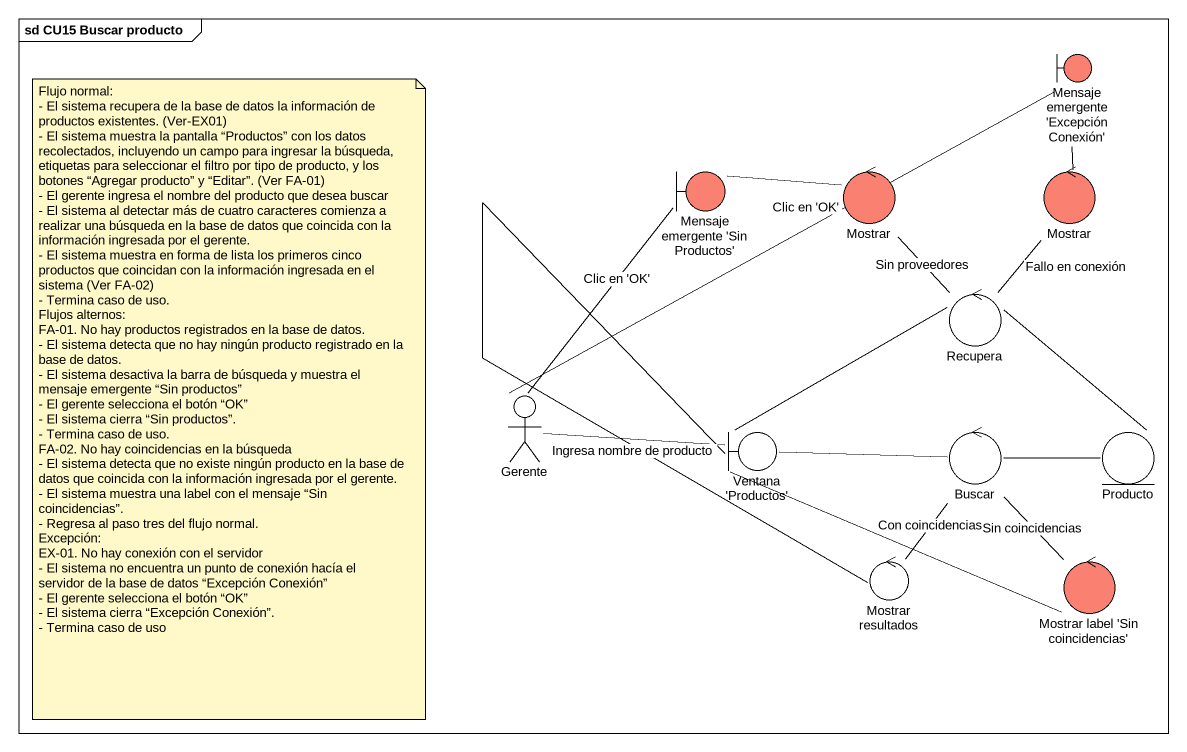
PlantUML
@startuml
mainframe sd CU15 Buscar producto
boundary "Mensaje emergente 'Excepción Conexión'" as Mensaje_emergente_Excepción #FA8072
boundary "Mensaje emergente 'Sin Productos'" as Mensaje_emergente_Sin #FA8072
control Mostrar #FA8072
control "Mostrar" as Mostrar_2 #FA8072
control Recupera
actor Gerente
boundary "Ventana 'Productos'" as Ventana_Productos
control Buscar
entity Producto
control "Mostrar resultados" as Mostrar_resultados
control "Mostrar label 'Sin coincidencias'" as Mostrar_label_Sin #FA8072
Mensaje_emergente_Excepción -- Gerente : Clic en 'OK'
Mensaje_emergente_Sin -- Gerente : Clic en 'OK'
Mostrar -left- Mensaje_emergente_Sin
Mostrar -- Recupera : Sin proveedores
Mostrar_2 -up- Mensaje_emergente_Excepción
Recupera -up- Mostrar_2 : Fallo en conexión
Recupera -- Producto
Ventana_Productos -up- Recupera
Ventana_Productos -left- Gerente : Ingresa nombre de producto
Ventana_Productos -right- Buscar
Buscar -right- Producto
Buscar -- Mostrar_resultados : Con coincidencias
Buscar -- Mostrar_label_Sin : Sin coincidencias
Mostrar_resultados -up- Ventana_Productos
Mostrar_label_Sin -left- Ventana_Productos
note as N1
  Flujo normal:
  - El sistema recupera de la base de datos la información de productos existentes. (Ver-EX01)
  - El sistema muestra la pantalla “Productos” con los datos recolectados, incluyendo un campo para ingresar la búsqueda, etiquetas para seleccionar el filtro por tipo de producto, y los botones “Agregar producto” y “Editar”. (Ver FA-01)
  - El gerente ingresa el nombre del producto que desea buscar
  - El sistema al detectar más de cuatro caracteres comienza a realizar una búsqueda en la base de datos que coincida con la información ingresada por el gerente.
  - El sistema muestra en forma de lista los primeros cinco productos que coincidan con la información ingresada en el sistema (Ver FA-02)
  - Termina caso de uso.
  Flujos alternos:
  FA-01. No hay productos registrados en la base de datos.
  - El sistema detecta que no hay ningún producto registrado en la base de datos.
  - El sistema desactiva la barra de búsqueda y muestra el mensaje emergente “Sin productos”
  - El gerente selecciona el botón “OK”
  - El sistema cierra “Sin productos”.
  - Termina caso de uso.
  FA-02. No hay coincidencias en la búsqueda
  - El sistema detecta que no existe ningún producto en la base de datos que coincida con la información ingresada por el gerente.
  - El sistema muestra una label con el mensaje “Sin coincidencias”.
  - Regresa al paso tres del flujo normal.
  Excepción:
  EX-01. No hay conexión con el servidor
  - El sistema no encuentra un punto de conexión hacía el servidor de la base de datos “Excepción Conexión”
  - El gerente selecciona el botón “OK”
  - El sistema cierra “Excepción Conexión”.
  - Termina caso de uso
end note
@enduml
